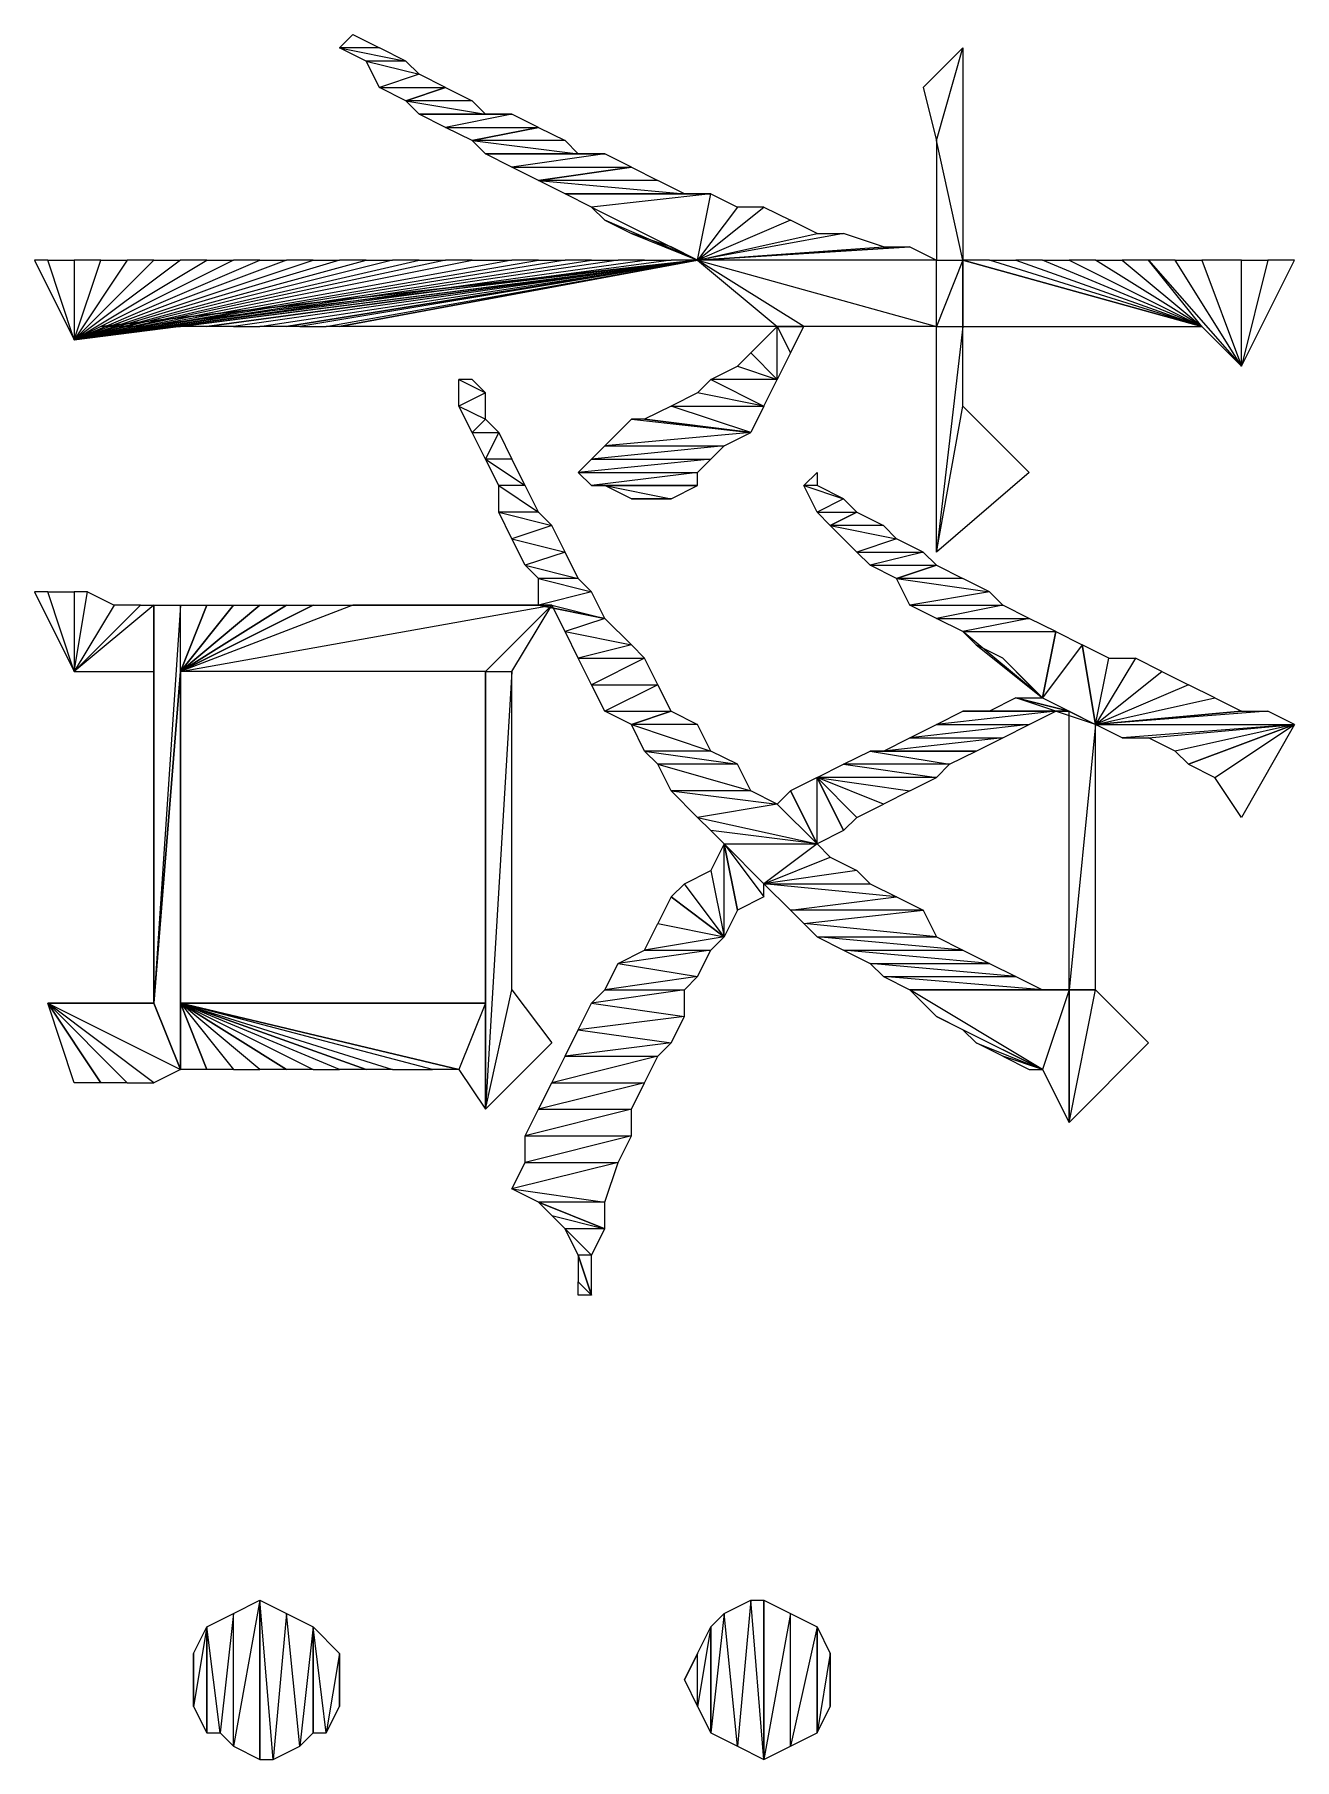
# Model space of a CAD drawing. Extents: x 0 to 7.8, y 0 to 11.
# Drawn here: x 2.8575 to 3.095, y 1.18 to 1.505 of the extents above; entities that cross this region are included whole.
import ezdxf

# ---------------------------------------------------------------- set-up
doc = ezdxf.new("R2010")
doc.units = 0
doc.header["$MEASUREMENT"] = 0
doc.linetypes.add('AUSGEZOGEN', pattern=[0])
doc.layers.get('0').update_dxf_attribs({"linetype": 'AUSGEZOGEN'})

msp = doc.modelspace()

# ---------------------------------------------------------------- linework, layer by layer
for points in [[(2.9175, 1.505), (2.9225, 1.5025), (2.9225, 1.5025), (2.915, 1.5025), (2.9175, 1.505)], [(2.9175, 1.505), (2.9175, 1.505), (2.9175, 1.505), (2.915, 1.5025), (2.9175, 1.505), (2.9175, 1.505)], [(2.9225, 1.5025), (2.915, 1.5025), (2.915, 1.5025), (2.9275, 1.5), (2.9225, 1.5025)], [(2.915, 1.5025), (2.9275, 1.5), (2.9275, 1.5), (2.92, 1.5), (2.915, 1.5025)], [(3.025, 1.495), (3.0275, 1.485), (3.0275, 1.485), (3.0325, 1.5025), (3.025, 1.495)], [(3.0275, 1.485), (3.0325, 1.5025), (3.0325, 1.5025), (3.0325, 1.4625), (3.0275, 1.485), (3.0275, 1.485)], [(2.9275, 1.5), (2.92, 1.5), (2.92, 1.5), (2.93, 1.4975), (2.9275, 1.5)], [(2.92, 1.5), (2.93, 1.4975), (2.93, 1.4975), (2.9225, 1.495), (2.92, 1.5)], [(2.93, 1.4975), (2.9225, 1.495), (2.9225, 1.495), (2.935, 1.495), (2.93, 1.4975)], [(2.9225, 1.495), (2.935, 1.495), (2.935, 1.495), (2.9275, 1.4925), (2.9225, 1.495), (2.9225, 1.495)], [(2.935, 1.495), (2.94, 1.4925), (2.94, 1.4925), (2.9275, 1.4925), (2.935, 1.495)], [(2.94, 1.4925), (2.9275, 1.4925), (2.9275, 1.4925), (2.9425, 1.49), (2.94, 1.4925)], [(2.9275, 1.4925), (2.9425, 1.49), (2.9425, 1.49), (2.93, 1.49), (2.9275, 1.4925)], [(2.9425, 1.49), (2.93, 1.49), (2.93, 1.49), (2.9475, 1.49), (2.9425, 1.49)], [(2.93, 1.49), (2.9475, 1.49), (2.9475, 1.49), (2.935, 1.4875), (2.93, 1.49)], [(2.9475, 1.49), (2.935, 1.4875), (2.935, 1.4875), (2.9525, 1.4875), (2.9475, 1.49)], [(2.935, 1.4875), (2.9525, 1.4875), (2.9525, 1.4875), (2.94, 1.485), (2.935, 1.4875), (2.935, 1.4875)], [(2.9525, 1.4875), (2.9575, 1.485), (2.9575, 1.485), (2.94, 1.485), (2.9525, 1.4875)], [(2.9575, 1.485), (2.94, 1.485), (2.94, 1.485), (2.96, 1.4825), (2.9575, 1.485)], [(2.94, 1.485), (2.96, 1.4825), (2.96, 1.4825), (2.9425, 1.4825), (2.94, 1.485)], [(2.96, 1.4825), (2.9425, 1.4825), (2.9425, 1.4825), (2.965, 1.4825), (2.96, 1.4825)], [(2.9425, 1.4825), (2.965, 1.4825), (2.965, 1.4825), (2.9475, 1.48), (2.9425, 1.4825)], [(2.965, 1.4825), (2.9475, 1.48), (2.9475, 1.48), (2.97, 1.48), (2.965, 1.4825)], [(3.0275, 1.485), (3.0275, 1.4625), (3.0275, 1.4625), (3.0325, 1.4625), (3.0275, 1.485)], [(2.9475, 1.48), (2.97, 1.48), (2.97, 1.48), (2.9525, 1.4775), (2.9475, 1.48), (2.9475, 1.48)], [(2.97, 1.48), (2.975, 1.4775), (2.975, 1.4775), (2.9525, 1.4775), (2.97, 1.48)], [(2.975, 1.4775), (2.9525, 1.4775), (2.9525, 1.4775), (2.98, 1.475), (2.975, 1.4775)], [(2.9525, 1.4775), (2.98, 1.475), (2.98, 1.475), (2.9575, 1.475), (2.9525, 1.4775)], [(2.98, 1.475), (2.9575, 1.475), (2.9575, 1.475), (2.985, 1.475), (2.98, 1.475)], [(2.9575, 1.475), (2.985, 1.475), (2.985, 1.475), (2.9625, 1.4725), (2.9575, 1.475)], [(2.985, 1.475), (2.9625, 1.4725), (2.9625, 1.4725), (2.9825, 1.4625), (2.985, 1.475), (2.985, 1.475)], [(2.9825, 1.4625), (2.965, 1.47), (2.965, 1.47), (2.9625, 1.4725), (2.9825, 1.4625), (2.9825, 1.4625)], [(2.985, 1.475), (2.99, 1.4725), (2.99, 1.4725), (2.9825, 1.4625), (2.985, 1.475), (2.985, 1.475)], [(3, 1.47), (2.9825, 1.4625), (2.9825, 1.4625), (2.995, 1.4725), (3, 1.47)], [(2.9825, 1.4625), (2.995, 1.4725), (2.995, 1.4725), (2.99, 1.4725), (2.9825, 1.4625), (2.9825, 1.4625)], [(2.97, 1.4675), (2.9825, 1.4625), (2.9825, 1.4625), (2.965, 1.47), (2.97, 1.4675)], [(2.9825, 1.4625), (3.005, 1.4675), (3.005, 1.4675), (3, 1.47), (2.9825, 1.4625), (2.9825, 1.4625)], [(2.9825, 1.4625), (2.9775, 1.465), (2.9775, 1.465), (2.97, 1.4675), (2.9825, 1.4625), (2.9825, 1.4625)], [(2.9825, 1.4625), (3.0175, 1.465), (3.0175, 1.465), (3.01, 1.4675), (2.9825, 1.4625), (2.9825, 1.4625)], [(3.01, 1.4675), (2.9825, 1.4625), (2.9825, 1.4625), (3.005, 1.4675), (3.01, 1.4675)], [(2.9825, 1.4625), (2.9825, 1.4625), (2.9825, 1.4625), (2.9775, 1.465), (2.9825, 1.4625)], [(3.0225, 1.465), (3.0275, 1.4625), (3.0275, 1.4625), (2.9825, 1.4625), (3.0225, 1.465)], [(3.0225, 1.465), (2.9825, 1.4625), (2.9825, 1.4625), (3.0175, 1.465), (3.0225, 1.465)], [(2.865, 1.4475), (2.86, 1.4625), (2.86, 1.4625), (2.8575, 1.4625), (2.865, 1.4475), (2.865, 1.4475)], [(2.865, 1.4625), (2.865, 1.4475), (2.865, 1.4475), (2.86, 1.4625), (2.865, 1.4625)], [(2.87, 1.45), (2.865, 1.4475), (2.865, 1.4475), (2.9825, 1.4625), (2.87, 1.45)], [(2.865, 1.4475), (2.9825, 1.4625), (2.9825, 1.4625), (2.9775, 1.4625), (2.865, 1.4475), (2.865, 1.4475)], [(2.9775, 1.4625), (2.865, 1.4475), (2.865, 1.4475), (2.9725, 1.4625), (2.9775, 1.4625)], [(2.865, 1.4475), (2.9725, 1.4625), (2.9725, 1.4625), (2.9675, 1.4625), (2.865, 1.4475), (2.865, 1.4475)], [(2.9675, 1.4625), (2.865, 1.4475), (2.865, 1.4475), (2.9625, 1.4625), (2.9675, 1.4625)], [(2.865, 1.4475), (2.9625, 1.4625), (2.9625, 1.4625), (2.9575, 1.4625), (2.865, 1.4475), (2.865, 1.4475)], [(2.9575, 1.4625), (2.865, 1.4475), (2.865, 1.4475), (2.9525, 1.4625), (2.9575, 1.4625)], [(2.865, 1.4475), (2.9525, 1.4625), (2.9525, 1.4625), (2.9475, 1.4625), (2.865, 1.4475), (2.865, 1.4475)], [(2.9475, 1.4625), (2.865, 1.4475), (2.865, 1.4475), (2.94, 1.4625), (2.9475, 1.4625)], [(2.865, 1.4475), (2.94, 1.4625), (2.94, 1.4625), (2.935, 1.4625), (2.865, 1.4475), (2.865, 1.4475)], [(2.935, 1.4625), (2.865, 1.4475), (2.865, 1.4475), (2.93, 1.4625), (2.935, 1.4625)], [(2.865, 1.4475), (2.93, 1.4625), (2.93, 1.4625), (2.925, 1.4625), (2.865, 1.4475), (2.865, 1.4475)], [(2.925, 1.4625), (2.865, 1.4475), (2.865, 1.4475), (2.92, 1.4625), (2.925, 1.4625)], [(2.865, 1.4475), (2.92, 1.4625), (2.92, 1.4625), (2.915, 1.4625), (2.865, 1.4475), (2.865, 1.4475)], [(2.915, 1.4625), (2.865, 1.4475), (2.865, 1.4475), (2.91, 1.4625), (2.915, 1.4625)], [(2.865, 1.4475), (2.91, 1.4625), (2.91, 1.4625), (2.905, 1.4625), (2.865, 1.4475), (2.865, 1.4475)], [(2.905, 1.4625), (2.865, 1.4475), (2.865, 1.4475), (2.9, 1.4625), (2.905, 1.4625)], [(2.865, 1.4475), (2.9, 1.4625), (2.9, 1.4625), (2.895, 1.4625), (2.865, 1.4475), (2.865, 1.4475)], [(2.895, 1.4625), (2.865, 1.4475), (2.865, 1.4475), (2.89, 1.4625), (2.895, 1.4625)], [(2.865, 1.4475), (2.89, 1.4625), (2.89, 1.4625), (2.885, 1.4625), (2.865, 1.4475), (2.865, 1.4475)], [(2.885, 1.4625), (2.865, 1.4475), (2.865, 1.4475), (2.88, 1.4625), (2.885, 1.4625)], [(2.865, 1.4475), (2.88, 1.4625), (2.88, 1.4625), (2.875, 1.4625), (2.865, 1.4475), (2.865, 1.4475)], [(2.875, 1.4625), (2.865, 1.4475), (2.865, 1.4475), (2.87, 1.4625), (2.875, 1.4625)], [(2.865, 1.4475), (2.87, 1.4625), (2.87, 1.4625), (2.865, 1.4625), (2.865, 1.4475), (2.865, 1.4475)], [(2.9825, 1.4625), (2.8775, 1.45), (2.8775, 1.45), (2.87, 1.45), (2.9825, 1.4625), (2.9825, 1.4625)], [(2.885, 1.45), (2.9825, 1.4625), (2.9825, 1.4625), (2.8775, 1.45), (2.885, 1.45)], [(2.89, 1.45), (2.885, 1.45), (2.885, 1.45), (2.9825, 1.4625), (2.89, 1.45)], [(2.9825, 1.4625), (2.895, 1.45), (2.895, 1.45), (2.89, 1.45), (2.9825, 1.4625), (2.9825, 1.4625)], [(2.9, 1.45), (2.9825, 1.4625), (2.9825, 1.4625), (2.895, 1.45), (2.9, 1.45)], [(2.905, 1.45), (2.9, 1.45), (2.9, 1.45), (2.9825, 1.4625), (2.905, 1.45)], [(2.9825, 1.4625), (2.9075, 1.45), (2.9075, 1.45), (2.905, 1.45), (2.9825, 1.4625), (2.9825, 1.4625)], [(2.9125, 1.45), (2.9825, 1.4625), (2.9825, 1.4625), (2.9075, 1.45), (2.9125, 1.45)], [(2.915, 1.45), (2.9125, 1.45), (2.9125, 1.45), (2.9825, 1.4625), (2.915, 1.45)], [(2.9825, 1.4625), (2.9975, 1.45), (2.9975, 1.45), (2.915, 1.45), (2.9825, 1.4625), (2.9825, 1.4625)], [(3.0275, 1.45), (3.0025, 1.45), (3.0025, 1.45), (2.9825, 1.4625), (3.0275, 1.45)], [(3.0025, 1.45), (2.9825, 1.4625), (2.9825, 1.4625), (2.9975, 1.45), (3.0025, 1.45)], [(3.0275, 1.4625), (2.9825, 1.4625), (2.9825, 1.4625), (3.0275, 1.45), (3.0275, 1.4625), (3.0275, 1.4625)], [(3.0275, 1.4625), (3.0325, 1.4625), (3.0325, 1.4625), (3.0275, 1.45), (3.0275, 1.4625)], [(3.0325, 1.4625), (3.0275, 1.45), (3.0275, 1.45), (3.0325, 1.45), (3.0325, 1.4625)], [(3.0325, 1.45), (3.0775, 1.45), (3.0775, 1.45), (3.0325, 1.4625), (3.0325, 1.45)], [(3.0775, 1.45), (3.0325, 1.4625), (3.0325, 1.4625), (3.0325, 1.4625), (3.0775, 1.45), (3.0775, 1.45)], [(3.0325, 1.4625), (3.0775, 1.45), (3.0775, 1.45), (3.0375, 1.4625), (3.0325, 1.4625)], [(3.0775, 1.45), (3.0375, 1.4625), (3.0375, 1.4625), (3.0425, 1.4625), (3.0775, 1.45), (3.0775, 1.45)], [(3.0425, 1.4625), (3.0775, 1.45), (3.0775, 1.45), (3.0475, 1.4625), (3.0425, 1.4625)], [(3.0775, 1.45), (3.0475, 1.4625), (3.0475, 1.4625), (3.0525, 1.4625), (3.0775, 1.45), (3.0775, 1.45)], [(3.0525, 1.4625), (3.0775, 1.45), (3.0775, 1.45), (3.0575, 1.4625), (3.0525, 1.4625)], [(3.0775, 1.45), (3.0575, 1.4625), (3.0575, 1.4625), (3.0625, 1.4625), (3.0775, 1.45), (3.0775, 1.45)], [(3.0625, 1.4625), (3.0775, 1.45), (3.0775, 1.45), (3.0675, 1.4625), (3.0625, 1.4625)], [(3.0775, 1.45), (3.0675, 1.4625), (3.0675, 1.4625), (3.085, 1.4425), (3.0775, 1.45)], [(3.0675, 1.4625), (3.085, 1.4425), (3.085, 1.4425), (3.0725, 1.4625), (3.0675, 1.4625)], [(3.085, 1.4425), (3.0725, 1.4625), (3.0725, 1.4625), (3.0775, 1.4625), (3.085, 1.4425), (3.085, 1.4425)], [(3.0775, 1.4625), (3.085, 1.4425), (3.085, 1.4425), (3.085, 1.4625), (3.0775, 1.4625)], [(3.085, 1.4425), (3.085, 1.4625), (3.085, 1.4625), (3.09, 1.4625), (3.085, 1.4425), (3.085, 1.4425)], [(3.095, 1.4625), (3.09, 1.4625), (3.09, 1.4625), (3.085, 1.4425), (3.095, 1.4625), (3.095, 1.4625)], [(2.9925, 1.445), (2.9975, 1.44), (2.9975, 1.44), (2.9975, 1.45), (2.9925, 1.445)], [(2.9975, 1.44), (2.9975, 1.45), (2.9975, 1.45), (3, 1.445), (2.9975, 1.44)], [(2.9975, 1.45), (3, 1.445), (3, 1.445), (3.0025, 1.45), (2.9975, 1.45), (2.9975, 1.45)], [(3.0275, 1.4075), (3.0325, 1.435), (3.0325, 1.435), (3.0325, 1.45), (3.0275, 1.4075), (3.0275, 1.4075)], [(3.0275, 1.45), (3.0325, 1.45), (3.0325, 1.45), (3.0275, 1.4075), (3.0275, 1.45), (3.0275, 1.45)], [(2.9925, 1.445), (2.99, 1.4425), (2.99, 1.4425), (2.9975, 1.44), (2.9925, 1.445)], [(2.94, 1.44), (2.9375, 1.44), (2.9375, 1.44), (2.9425, 1.4375), (2.94, 1.44)], [(2.9375, 1.44), (2.9425, 1.4375), (2.9425, 1.4375), (2.9375, 1.435), (2.9375, 1.44)], [(2.995, 1.435), (2.9825, 1.4375), (2.9825, 1.4375), (2.985, 1.44), (2.995, 1.435), (2.995, 1.435)], [(2.99, 1.4425), (2.9975, 1.44), (2.9975, 1.44), (2.985, 1.44), (2.99, 1.4425)], [(2.9975, 1.44), (2.985, 1.44), (2.985, 1.44), (2.995, 1.435), (2.9975, 1.44), (2.9975, 1.44)], [(2.9425, 1.4375), (2.9375, 1.435), (2.9375, 1.435), (2.9425, 1.4325), (2.9425, 1.4375)], [(2.9775, 1.435), (2.995, 1.435), (2.995, 1.435), (2.9825, 1.4375), (2.9775, 1.435)], [(2.9375, 1.435), (2.9425, 1.4325), (2.9425, 1.4325), (2.94, 1.43), (2.9375, 1.435)], [(2.9725, 1.4325), (2.9925, 1.43), (2.9925, 1.43), (2.9775, 1.435), (2.9725, 1.4325)], [(2.9925, 1.43), (2.9775, 1.435), (2.9775, 1.435), (2.995, 1.435), (2.9925, 1.43)], [(3.045, 1.4225), (3.0275, 1.4075), (3.0275, 1.4075), (3.0325, 1.435), (3.045, 1.4225)], [(2.9425, 1.4325), (2.94, 1.43), (2.94, 1.43), (2.945, 1.43), (2.9425, 1.4325)], [(2.97, 1.4325), (2.9925, 1.43), (2.9925, 1.43), (2.965, 1.4275), (2.97, 1.4325)], [(2.9725, 1.4325), (2.97, 1.4325), (2.97, 1.4325), (2.9925, 1.43), (2.9725, 1.4325)], [(2.94, 1.43), (2.945, 1.43), (2.945, 1.43), (2.9425, 1.425), (2.94, 1.43), (2.94, 1.43)], [(2.945, 1.43), (2.9475, 1.425), (2.9475, 1.425), (2.9425, 1.425), (2.945, 1.43)], [(2.965, 1.4275), (2.9875, 1.4275), (2.9875, 1.4275), (2.9625, 1.425), (2.965, 1.4275)], [(2.9875, 1.4275), (2.9625, 1.425), (2.9625, 1.425), (2.985, 1.425), (2.9875, 1.4275)], [(2.9925, 1.43), (2.965, 1.4275), (2.965, 1.4275), (2.9875, 1.4275), (2.9925, 1.43)], [(2.9475, 1.425), (2.9425, 1.425), (2.9425, 1.425), (2.95, 1.42), (2.9475, 1.425)], [(2.9425, 1.425), (2.95, 1.42), (2.95, 1.42), (2.945, 1.42), (2.9425, 1.425)], [(2.9625, 1.425), (2.985, 1.425), (2.985, 1.425), (2.96, 1.4225), (2.9625, 1.425)], [(2.985, 1.425), (2.96, 1.4225), (2.96, 1.4225), (2.9825, 1.4225), (2.985, 1.425)], [(2.96, 1.4225), (2.9825, 1.4225), (2.9825, 1.4225), (2.9625, 1.42), (2.96, 1.4225)], [(2.9825, 1.4225), (2.9625, 1.42), (2.9625, 1.42), (2.9825, 1.42), (2.9825, 1.4225)], [(3.005, 1.4225), (3.005, 1.42), (3.005, 1.42), (3.0025, 1.42), (3.005, 1.4225)], [(2.95, 1.42), (2.945, 1.42), (2.945, 1.42), (2.9525, 1.415), (2.95, 1.42)], [(2.945, 1.42), (2.9525, 1.415), (2.9525, 1.415), (2.945, 1.415), (2.945, 1.42)], [(2.9625, 1.42), (2.9825, 1.42), (2.9825, 1.42), (2.965, 1.42), (2.9625, 1.42)], [(2.9825, 1.42), (2.965, 1.42), (2.965, 1.42), (2.9775, 1.4175), (2.9825, 1.42)], [(2.965, 1.42), (2.9775, 1.4175), (2.9775, 1.4175), (2.97, 1.4175), (2.965, 1.42)], [(2.9775, 1.4175), (2.97, 1.4175), (2.97, 1.4175), (2.975, 1.4175), (2.9775, 1.4175), (2.9775, 1.4175)], [(3.005, 1.42), (3.0025, 1.42), (3.0025, 1.42), (3.01, 1.4175), (3.005, 1.42)], [(3.0025, 1.42), (3.01, 1.4175), (3.01, 1.4175), (3.005, 1.415), (3.0025, 1.42)], [(3.01, 1.4175), (3.005, 1.415), (3.005, 1.415), (3.0125, 1.415), (3.01, 1.4175)], [(2.9525, 1.415), (2.945, 1.415), (2.945, 1.415), (2.955, 1.4125), (2.9525, 1.415)], [(2.945, 1.415), (2.955, 1.4125), (2.955, 1.4125), (2.9475, 1.41), (2.945, 1.415)], [(3.005, 1.415), (3.0125, 1.415), (3.0125, 1.415), (3.0075, 1.4125), (3.005, 1.415), (3.005, 1.415)], [(3.0125, 1.415), (3.0175, 1.4125), (3.0175, 1.4125), (3.0075, 1.4125), (3.0125, 1.415)], [(2.955, 1.4125), (2.9475, 1.41), (2.9475, 1.41), (2.9575, 1.4075), (2.955, 1.4125)], [(3.0175, 1.4125), (3.0075, 1.4125), (3.0075, 1.4125), (3.02, 1.41), (3.0175, 1.4125)], [(3.0075, 1.4125), (3.02, 1.41), (3.02, 1.41), (3.0125, 1.4075), (3.0075, 1.4125)], [(2.9475, 1.41), (2.9575, 1.4075), (2.9575, 1.4075), (2.95, 1.405), (2.9475, 1.41)], [(2.9575, 1.4075), (2.95, 1.405), (2.95, 1.405), (2.96, 1.4025), (2.9575, 1.4075)], [(3.02, 1.41), (3.0125, 1.4075), (3.0125, 1.4075), (3.025, 1.4075), (3.02, 1.41)], [(3.0125, 1.4075), (3.025, 1.4075), (3.025, 1.4075), (3.015, 1.405), (3.0125, 1.4075)], [(3.025, 1.4075), (3.015, 1.405), (3.015, 1.405), (3.0275, 1.405), (3.025, 1.4075)], [(2.95, 1.405), (2.96, 1.4025), (2.96, 1.4025), (2.9525, 1.4025), (2.95, 1.405)], [(3.015, 1.405), (3.0275, 1.405), (3.0275, 1.405), (3.02, 1.4025), (3.015, 1.405), (3.015, 1.405)], [(3.0275, 1.405), (3.0325, 1.4025), (3.0325, 1.4025), (3.02, 1.4025), (3.0275, 1.405)], [(2.96, 1.4025), (2.9525, 1.4025), (2.9525, 1.4025), (2.9625, 1.4), (2.96, 1.4025)], [(2.9525, 1.4025), (2.9625, 1.4), (2.9625, 1.4), (2.9525, 1.3975), (2.9525, 1.4025)], [(3.0325, 1.4025), (3.02, 1.4025), (3.02, 1.4025), (3.0375, 1.4), (3.0325, 1.4025)], [(3.02, 1.4025), (3.0375, 1.4), (3.0375, 1.4), (3.0225, 1.3975), (3.02, 1.4025)], [(2.865, 1.385), (2.86, 1.4), (2.86, 1.4), (2.8575, 1.4), (2.865, 1.385), (2.865, 1.385)], [(2.865, 1.4), (2.865, 1.385), (2.865, 1.385), (2.86, 1.4), (2.865, 1.4)], [(2.8725, 1.3975), (2.865, 1.385), (2.865, 1.385), (2.8675, 1.4), (2.8725, 1.3975)], [(2.865, 1.385), (2.8675, 1.4), (2.8675, 1.4), (2.865, 1.4), (2.865, 1.385), (2.865, 1.385)], [(2.9625, 1.4), (2.9525, 1.3975), (2.9525, 1.3975), (2.965, 1.395), (2.9625, 1.4), (2.9625, 1.4)], [(3.0375, 1.4), (3.0225, 1.3975), (3.0225, 1.3975), (3.04, 1.3975), (3.0375, 1.4)], [(2.865, 1.385), (2.88, 1.385), (2.88, 1.385), (2.88, 1.3975), (2.865, 1.385)], [(2.88, 1.3975), (2.865, 1.385), (2.865, 1.385), (2.8775, 1.3975), (2.88, 1.3975)], [(2.865, 1.385), (2.8775, 1.3975), (2.8775, 1.3975), (2.8725, 1.3975), (2.865, 1.385), (2.865, 1.385)], [(2.88, 1.385), (2.88, 1.3975), (2.88, 1.3975), (2.88, 1.3225), (2.88, 1.385), (2.88, 1.385)], [(2.885, 1.385), (2.885, 1.3975), (2.885, 1.3975), (2.88, 1.3225), (2.885, 1.385), (2.885, 1.385)], [(2.88, 1.3975), (2.885, 1.3975), (2.885, 1.3975), (2.88, 1.3225), (2.88, 1.3975), (2.88, 1.3975)], [(2.9425, 1.385), (2.885, 1.385), (2.885, 1.385), (2.955, 1.3975), (2.9425, 1.385)], [(2.885, 1.385), (2.955, 1.3975), (2.955, 1.3975), (2.9175, 1.3975), (2.885, 1.385), (2.885, 1.385)], [(2.91, 1.3975), (2.9175, 1.3975), (2.9175, 1.3975), (2.885, 1.385), (2.91, 1.3975), (2.91, 1.3975)], [(2.905, 1.3975), (2.91, 1.3975), (2.91, 1.3975), (2.885, 1.385), (2.905, 1.3975), (2.905, 1.3975)], [(2.9, 1.3975), (2.905, 1.3975), (2.905, 1.3975), (2.885, 1.385), (2.9, 1.3975), (2.9, 1.3975)], [(2.895, 1.3975), (2.9, 1.3975), (2.9, 1.3975), (2.885, 1.385), (2.895, 1.3975), (2.895, 1.3975)], [(2.89, 1.3975), (2.895, 1.3975), (2.895, 1.3975), (2.885, 1.385), (2.89, 1.3975), (2.89, 1.3975)], [(2.89, 1.3975), (2.885, 1.385), (2.885, 1.385), (2.885, 1.3975), (2.89, 1.3975)], [(2.9225, 1.3975), (2.9175, 1.3975), (2.9175, 1.3975), (2.955, 1.3975), (2.9225, 1.3975), (2.9225, 1.3975)], [(2.9275, 1.3975), (2.9225, 1.3975), (2.9225, 1.3975), (2.955, 1.3975), (2.9275, 1.3975), (2.9275, 1.3975)], [(2.935, 1.3975), (2.9275, 1.3975), (2.9275, 1.3975), (2.955, 1.3975), (2.935, 1.3975), (2.935, 1.3975)], [(2.94, 1.3975), (2.935, 1.3975), (2.935, 1.3975), (2.955, 1.3975), (2.94, 1.3975), (2.94, 1.3975)], [(2.9475, 1.3975), (2.94, 1.3975), (2.94, 1.3975), (2.955, 1.3975), (2.9475, 1.3975), (2.9475, 1.3975)], [(2.9425, 1.385), (2.9475, 1.385), (2.9475, 1.385), (2.955, 1.3975), (2.9425, 1.385), (2.9425, 1.385)], [(2.9525, 1.3975), (2.9475, 1.3975), (2.9475, 1.3975), (2.955, 1.3975), (2.9525, 1.3975), (2.9525, 1.3975)], [(2.9525, 1.3975), (2.955, 1.3975), (2.955, 1.3975), (2.965, 1.395), (2.9525, 1.3975)], [(2.955, 1.3975), (2.965, 1.395), (2.965, 1.395), (2.9575, 1.3925), (2.955, 1.3975)], [(2.965, 1.395), (2.9575, 1.3925), (2.9575, 1.3925), (2.97, 1.39), (2.965, 1.395)], [(3.0225, 1.3975), (3.04, 1.3975), (3.04, 1.3975), (3.0275, 1.395), (3.0225, 1.3975)], [(3.04, 1.3975), (3.0275, 1.395), (3.0275, 1.395), (3.045, 1.395), (3.04, 1.3975)], [(3.0275, 1.395), (3.045, 1.395), (3.045, 1.395), (3.0325, 1.3925), (3.0275, 1.395), (3.0275, 1.395)], [(3.0325, 1.3925), (3.05, 1.3925), (3.05, 1.3925), (3.045, 1.395), (3.0325, 1.3925), (3.0325, 1.3925)], [(2.9575, 1.3925), (2.97, 1.39), (2.97, 1.39), (2.96, 1.3875), (2.9575, 1.3925)], [(3.035, 1.39), (3.0475, 1.38), (3.0475, 1.38), (3.0325, 1.3925), (3.035, 1.39)], [(3.0475, 1.38), (3.0325, 1.3925), (3.0325, 1.3925), (3.05, 1.3925), (3.0475, 1.38)], [(3.05, 1.3925), (3.055, 1.39), (3.055, 1.39), (3.0475, 1.38), (3.05, 1.3925)], [(2.97, 1.39), (2.96, 1.3875), (2.96, 1.3875), (2.9725, 1.3875), (2.97, 1.39)], [(3.0475, 1.38), (3.04, 1.3875), (3.04, 1.3875), (3.035, 1.39), (3.0475, 1.38), (3.0475, 1.38)], [(3.055, 1.39), (3.0475, 1.38), (3.0475, 1.38), (3.0575, 1.375), (3.055, 1.39), (3.055, 1.39)], [(3.0575, 1.375), (3.06, 1.3875), (3.06, 1.3875), (3.055, 1.39), (3.0575, 1.375), (3.0575, 1.375)], [(2.885, 1.385), (2.88, 1.3225), (2.88, 1.3225), (2.885, 1.31), (2.885, 1.385), (2.885, 1.385)], [(2.885, 1.31), (2.885, 1.3225), (2.885, 1.3225), (2.885, 1.385), (2.885, 1.31), (2.885, 1.31)], [(2.9425, 1.3225), (2.9425, 1.3025), (2.9425, 1.3025), (2.9425, 1.385), (2.9425, 1.3225)], [(2.9425, 1.3025), (2.9425, 1.385), (2.9425, 1.385), (2.9475, 1.385), (2.9425, 1.3025)], [(2.9425, 1.3025), (2.9475, 1.325), (2.9475, 1.325), (2.9475, 1.385), (2.9425, 1.3025), (2.9425, 1.3025)], [(2.96, 1.3875), (2.9725, 1.3875), (2.9725, 1.3875), (2.9625, 1.3825), (2.96, 1.3875)], [(2.9725, 1.3875), (2.9625, 1.3825), (2.9625, 1.3825), (2.975, 1.3825), (2.9725, 1.3875)], [(3.045, 1.3825), (3.0475, 1.38), (3.0475, 1.38), (3.04, 1.3875), (3.045, 1.3825)], [(3.0575, 1.375), (3.07, 1.385), (3.07, 1.385), (3.065, 1.3875), (3.0575, 1.375), (3.0575, 1.375)], [(3.065, 1.3875), (3.0575, 1.375), (3.0575, 1.375), (3.06, 1.3875), (3.065, 1.3875)], [(3.075, 1.3825), (3.0575, 1.375), (3.0575, 1.375), (3.07, 1.385), (3.075, 1.3825)], [(2.9625, 1.3825), (2.975, 1.3825), (2.975, 1.3825), (2.965, 1.3775), (2.9625, 1.3825)], [(2.975, 1.3825), (2.965, 1.3775), (2.965, 1.3775), (2.9775, 1.3775), (2.975, 1.3825)], [(3.0575, 1.375), (3.08, 1.38), (3.08, 1.38), (3.075, 1.3825), (3.0575, 1.375), (3.0575, 1.375)], [(3.0425, 1.38), (3.0375, 1.3775), (3.0375, 1.3775), (3.0525, 1.3775), (3.0425, 1.38)], [(3.0525, 1.3775), (3.0575, 1.375), (3.0575, 1.375), (3.0425, 1.38), (3.0525, 1.3775)], [(3.0575, 1.375), (3.0425, 1.38), (3.0425, 1.38), (3.0475, 1.38), (3.0575, 1.375), (3.0575, 1.375)], [(3.085, 1.3775), (3.0575, 1.375), (3.0575, 1.375), (3.08, 1.38), (3.085, 1.3775)], [(2.965, 1.3775), (2.9775, 1.3775), (2.9775, 1.3775), (2.97, 1.375), (2.965, 1.3775), (2.965, 1.3775)], [(2.9775, 1.3775), (2.9825, 1.375), (2.9825, 1.375), (2.97, 1.375), (2.9775, 1.3775)], [(2.9825, 1.375), (2.97, 1.375), (2.97, 1.375), (2.985, 1.37), (2.9825, 1.375)], [(2.97, 1.375), (2.985, 1.37), (2.985, 1.37), (2.9725, 1.37), (2.97, 1.375)], [(3.0275, 1.375), (3.045, 1.375), (3.045, 1.375), (3.0225, 1.3725), (3.0275, 1.375)], [(3.045, 1.375), (3.0225, 1.3725), (3.0225, 1.3725), (3.04, 1.3725), (3.045, 1.375)], [(3.0325, 1.3775), (3.05, 1.3775), (3.05, 1.3775), (3.0275, 1.375), (3.0325, 1.3775)], [(3.05, 1.3775), (3.0275, 1.375), (3.0275, 1.375), (3.045, 1.375), (3.05, 1.3775), (3.05, 1.3775)], [(3.0525, 1.3775), (3.0325, 1.3775), (3.0325, 1.3775), (3.05, 1.3775), (3.0525, 1.3775)], [(3.0375, 1.3775), (3.0525, 1.3775), (3.0525, 1.3775), (3.0325, 1.3775), (3.0375, 1.3775), (3.0375, 1.3775)], [(3.0525, 1.3775), (3.0575, 1.375), (3.0575, 1.375), (3.0525, 1.325), (3.0525, 1.3775), (3.0525, 1.3775)], [(3.0575, 1.375), (3.0525, 1.325), (3.0525, 1.325), (3.0575, 1.325), (3.0575, 1.375), (3.0575, 1.375)], [(3.085, 1.3775), (3.09, 1.3775), (3.09, 1.3775), (3.0575, 1.375), (3.085, 1.3775)], [(3.09, 1.3775), (3.0575, 1.375), (3.0575, 1.375), (3.095, 1.375), (3.09, 1.3775)], [(3.0575, 1.375), (3.095, 1.375), (3.095, 1.375), (3.0625, 1.3725), (3.0575, 1.375), (3.0575, 1.375)], [(3.0625, 1.3725), (3.0675, 1.3725), (3.0675, 1.3725), (3.095, 1.375), (3.0625, 1.3725)], [(3.0675, 1.3725), (3.095, 1.375), (3.095, 1.375), (3.0725, 1.37), (3.0675, 1.3725)], [(3.095, 1.375), (3.0725, 1.37), (3.0725, 1.37), (3.075, 1.3675), (3.095, 1.375), (3.095, 1.375)], [(3.075, 1.3675), (3.08, 1.365), (3.08, 1.365), (3.095, 1.375), (3.075, 1.3675)], [(3.08, 1.365), (3.095, 1.375), (3.095, 1.375), (3.085, 1.3575), (3.08, 1.365), (3.08, 1.365)], [(3.0225, 1.3725), (3.04, 1.3725), (3.04, 1.3725), (3.0175, 1.37), (3.0225, 1.3725)], [(3.04, 1.3725), (3.0175, 1.37), (3.0175, 1.37), (3.035, 1.37), (3.04, 1.3725)], [(2.985, 1.37), (2.9725, 1.37), (2.9725, 1.37), (2.99, 1.3675), (2.985, 1.37)], [(2.9725, 1.37), (2.99, 1.3675), (2.99, 1.3675), (2.975, 1.3675), (2.9725, 1.37)], [(3.015, 1.37), (3.03, 1.3675), (3.03, 1.3675), (3.01, 1.3675), (3.015, 1.37)], [(3.0175, 1.37), (3.035, 1.37), (3.035, 1.37), (3.015, 1.37), (3.0175, 1.37)], [(3.035, 1.37), (3.015, 1.37), (3.015, 1.37), (3.03, 1.3675), (3.035, 1.37)], [(2.99, 1.3675), (2.975, 1.3675), (2.975, 1.3675), (2.9925, 1.3625), (2.99, 1.3675)], [(2.975, 1.3675), (2.9925, 1.3625), (2.9925, 1.3625), (2.9775, 1.3625), (2.975, 1.3675), (2.975, 1.3675)], [(3.01, 1.3675), (3.0275, 1.365), (3.0275, 1.365), (3.005, 1.365), (3.01, 1.3675)], [(3.03, 1.3675), (3.01, 1.3675), (3.01, 1.3675), (3.0275, 1.365), (3.03, 1.3675)], [(2.9925, 1.3625), (2.9775, 1.3625), (2.9775, 1.3625), (2.9975, 1.36), (2.9925, 1.3625)], [(2.9775, 1.3625), (2.9975, 1.36), (2.9975, 1.36), (2.9825, 1.3575), (2.9775, 1.3625), (2.9775, 1.3625)], [(3, 1.3625), (2.9975, 1.36), (2.9975, 1.36), (3.005, 1.3525), (3, 1.3625), (3, 1.3625)], [(3.005, 1.365), (3, 1.3625), (3, 1.3625), (3.005, 1.3525), (3.005, 1.365), (3.005, 1.365)], [(3.0225, 1.3625), (3.0175, 1.36), (3.0175, 1.36), (3.005, 1.365), (3.0225, 1.3625)], [(3.0175, 1.36), (3.005, 1.365), (3.005, 1.365), (3.0125, 1.3575), (3.0175, 1.36)], [(3.005, 1.365), (3.0125, 1.3575), (3.0125, 1.3575), (3.01, 1.355), (3.005, 1.365), (3.005, 1.365)], [(3.005, 1.365), (3.01, 1.355), (3.01, 1.355), (3.005, 1.3525), (3.005, 1.365), (3.005, 1.365)], [(3.0275, 1.365), (3.005, 1.365), (3.005, 1.365), (3.0225, 1.3625), (3.0275, 1.365), (3.0275, 1.365)], [(2.9825, 1.3575), (3.005, 1.3525), (3.005, 1.3525), (2.9975, 1.36), (2.9825, 1.3575)], [(3.005, 1.3525), (2.9975, 1.36), (2.9975, 1.36), (2.9975, 1.36), (3.005, 1.3525), (3.005, 1.3525)], [(3.005, 1.3525), (2.985, 1.355), (2.985, 1.355), (2.9825, 1.3575), (3.005, 1.3525), (3.005, 1.3525)], [(2.9875, 1.3525), (3.005, 1.3525), (3.005, 1.3525), (2.985, 1.355), (2.9875, 1.3525)], [(2.9875, 1.3525), (2.985, 1.3475), (2.985, 1.3475), (2.9875, 1.335), (2.9875, 1.3525), (2.9875, 1.3525)], [(3.005, 1.3525), (2.995, 1.345), (2.995, 1.345), (2.9875, 1.3525), (3.005, 1.3525)], [(2.995, 1.345), (2.9875, 1.3525), (2.9875, 1.3525), (2.995, 1.3425), (2.995, 1.345)], [(2.9875, 1.3525), (2.995, 1.3425), (2.995, 1.3425), (2.99, 1.34), (2.9875, 1.3525), (2.9875, 1.3525)], [(2.9875, 1.3525), (2.99, 1.34), (2.99, 1.34), (2.9875, 1.335), (2.9875, 1.3525), (2.9875, 1.3525)], [(2.995, 1.345), (3.0075, 1.35), (3.0075, 1.35), (3.005, 1.3525), (2.995, 1.345), (2.995, 1.345)], [(3.0125, 1.3475), (2.995, 1.345), (2.995, 1.345), (3.0075, 1.35), (3.0125, 1.3475)], [(2.9875, 1.335), (2.98, 1.345), (2.98, 1.345), (2.985, 1.3475), (2.9875, 1.335), (2.9875, 1.335)], [(2.995, 1.345), (3.015, 1.345), (3.015, 1.345), (3.0125, 1.3475), (2.995, 1.345), (2.995, 1.345)], [(2.9775, 1.3425), (2.975, 1.3375), (2.975, 1.3375), (2.9875, 1.335), (2.9775, 1.3425)], [(2.9775, 1.3425), (2.9875, 1.335), (2.9875, 1.335), (2.98, 1.345), (2.9775, 1.3425)], [(3, 1.34), (3.02, 1.3425), (3.02, 1.3425), (2.995, 1.345), (3, 1.34)], [(3.02, 1.3425), (2.995, 1.345), (2.995, 1.345), (3.015, 1.345), (3.02, 1.3425)], [(3.025, 1.34), (3, 1.34), (3, 1.34), (3.02, 1.3425), (3.025, 1.34)], [(3.0025, 1.3375), (3.025, 1.34), (3.025, 1.34), (3, 1.34), (3.0025, 1.3375)], [(3.0275, 1.335), (3.0025, 1.3375), (3.0025, 1.3375), (3.025, 1.34), (3.0275, 1.335)], [(2.975, 1.3375), (2.9875, 1.335), (2.9875, 1.335), (2.9725, 1.3325), (2.975, 1.3375)], [(3.005, 1.335), (3.0275, 1.335), (3.0275, 1.335), (3.0025, 1.3375), (3.005, 1.335)], [(2.9875, 1.335), (2.9725, 1.3325), (2.9725, 1.3325), (2.985, 1.3325), (2.9875, 1.335)], [(3.01, 1.3325), (3.0325, 1.3325), (3.0325, 1.3325), (3.005, 1.335), (3.01, 1.3325)], [(3.0325, 1.3325), (3.005, 1.335), (3.005, 1.335), (3.0275, 1.335), (3.0325, 1.3325)], [(2.9675, 1.33), (2.9825, 1.3275), (2.9825, 1.3275), (2.965, 1.325), (2.9675, 1.33)], [(2.9725, 1.3325), (2.985, 1.3325), (2.985, 1.3325), (2.9675, 1.33), (2.9725, 1.3325)], [(2.985, 1.3325), (2.9675, 1.33), (2.9675, 1.33), (2.9825, 1.3275), (2.985, 1.3325)], [(3.015, 1.33), (3.0375, 1.33), (3.0375, 1.33), (3.01, 1.3325), (3.015, 1.33)], [(3.0375, 1.33), (3.01, 1.3325), (3.01, 1.3325), (3.0325, 1.3325), (3.0375, 1.33)], [(3.0175, 1.3275), (3.0425, 1.3275), (3.0425, 1.3275), (3.015, 1.33), (3.0175, 1.3275)], [(3.0425, 1.3275), (3.015, 1.33), (3.015, 1.33), (3.0375, 1.33), (3.0425, 1.3275)], [(2.9825, 1.3275), (2.965, 1.325), (2.965, 1.325), (2.98, 1.325), (2.9825, 1.3275)], [(3.0225, 1.325), (3.0475, 1.325), (3.0475, 1.325), (3.0175, 1.3275), (3.0225, 1.325)], [(3.0475, 1.325), (3.0175, 1.3275), (3.0175, 1.3275), (3.0425, 1.3275), (3.0475, 1.325)], [(2.955, 1.315), (2.9425, 1.3025), (2.9425, 1.3025), (2.9475, 1.325), (2.955, 1.315)], [(2.965, 1.325), (2.98, 1.325), (2.98, 1.325), (2.9625, 1.3225), (2.965, 1.325)], [(2.98, 1.325), (2.9625, 1.3225), (2.9625, 1.3225), (2.98, 1.32), (2.98, 1.325)], [(3.0275, 1.32), (3.0475, 1.31), (3.0475, 1.31), (3.0225, 1.325), (3.0275, 1.32)], [(3.0475, 1.31), (3.0225, 1.325), (3.0225, 1.325), (3.0525, 1.325), (3.0475, 1.31), (3.0475, 1.31)], [(3.0525, 1.325), (3.0225, 1.325), (3.0225, 1.325), (3.0475, 1.325), (3.0525, 1.325)], [(3.0525, 1.325), (3.0475, 1.31), (3.0475, 1.31), (3.0525, 1.3), (3.0525, 1.325), (3.0525, 1.325)], [(3.0675, 1.315), (3.0525, 1.3), (3.0525, 1.3), (3.0575, 1.325), (3.0675, 1.315)], [(3.0525, 1.3), (3.0575, 1.325), (3.0575, 1.325), (3.0525, 1.325), (3.0525, 1.3), (3.0525, 1.3)], [(2.885, 1.31), (2.88, 1.3075), (2.88, 1.3075), (2.86, 1.3225), (2.885, 1.31)], [(2.88, 1.3075), (2.86, 1.3225), (2.86, 1.3225), (2.875, 1.3075), (2.88, 1.3075)], [(2.86, 1.3225), (2.875, 1.3075), (2.875, 1.3075), (2.87, 1.3075), (2.86, 1.3225), (2.86, 1.3225)], [(2.86, 1.3225), (2.87, 1.3075), (2.87, 1.3075), (2.865, 1.3075), (2.86, 1.3225), (2.86, 1.3225)], [(2.86, 1.3225), (2.88, 1.3225), (2.88, 1.3225), (2.86, 1.3225), (2.86, 1.3225)], [(2.88, 1.3225), (2.86, 1.3225), (2.86, 1.3225), (2.885, 1.31), (2.88, 1.3225), (2.88, 1.3225)], [(2.9425, 1.3225), (2.885, 1.3225), (2.885, 1.3225), (2.9425, 1.3225), (2.9425, 1.3225)], [(2.885, 1.3225), (2.9425, 1.3225), (2.9425, 1.3225), (2.9375, 1.31), (2.885, 1.3225), (2.885, 1.3225)], [(2.9375, 1.31), (2.9325, 1.31), (2.9325, 1.31), (2.885, 1.3225), (2.9375, 1.31)], [(2.9325, 1.31), (2.885, 1.3225), (2.885, 1.3225), (2.925, 1.31), (2.9325, 1.31)], [(2.885, 1.3225), (2.925, 1.31), (2.925, 1.31), (2.92, 1.31), (2.885, 1.3225), (2.885, 1.3225)], [(2.92, 1.31), (2.915, 1.31), (2.915, 1.31), (2.885, 1.3225), (2.92, 1.31)], [(2.915, 1.31), (2.885, 1.3225), (2.885, 1.3225), (2.91, 1.31), (2.915, 1.31)], [(2.885, 1.3225), (2.91, 1.31), (2.91, 1.31), (2.905, 1.31), (2.885, 1.3225), (2.885, 1.3225)], [(2.905, 1.31), (2.9, 1.31), (2.9, 1.31), (2.885, 1.3225), (2.905, 1.31)], [(2.9, 1.31), (2.885, 1.3225), (2.885, 1.3225), (2.895, 1.31), (2.9, 1.31)], [(2.885, 1.3225), (2.895, 1.31), (2.895, 1.31), (2.89, 1.31), (2.885, 1.3225), (2.885, 1.3225)], [(2.89, 1.31), (2.885, 1.31), (2.885, 1.31), (2.885, 1.3225), (2.89, 1.31)], [(2.9425, 1.3225), (2.9375, 1.31), (2.9375, 1.31), (2.9425, 1.3025), (2.9425, 1.3225), (2.9425, 1.3225)], [(2.9625, 1.3225), (2.98, 1.32), (2.98, 1.32), (2.96, 1.3175), (2.9625, 1.3225)], [(2.98, 1.32), (2.96, 1.3175), (2.96, 1.3175), (2.9775, 1.315), (2.98, 1.32)], [(3.0475, 1.31), (3.0325, 1.3175), (3.0325, 1.3175), (3.0275, 1.32), (3.0475, 1.31), (3.0475, 1.31)], [(2.96, 1.3175), (2.9775, 1.315), (2.9775, 1.315), (2.9575, 1.3125), (2.96, 1.3175)], [(3.035, 1.315), (3.0475, 1.31), (3.0475, 1.31), (3.0325, 1.3175), (3.035, 1.315)], [(2.9775, 1.315), (2.9575, 1.3125), (2.9575, 1.3125), (2.975, 1.3125), (2.9775, 1.315)], [(3.0475, 1.31), (3.04, 1.3125), (3.04, 1.3125), (3.035, 1.315), (3.0475, 1.31), (3.0475, 1.31)], [(2.9575, 1.3125), (2.975, 1.3125), (2.975, 1.3125), (2.955, 1.3075), (2.9575, 1.3125)], [(2.975, 1.3125), (2.955, 1.3075), (2.955, 1.3075), (2.9725, 1.3075), (2.975, 1.3125)], [(3.045, 1.31), (3.0475, 1.31), (3.0475, 1.31), (3.04, 1.3125), (3.045, 1.31)], [(2.955, 1.3075), (2.9725, 1.3075), (2.9725, 1.3075), (2.9525, 1.3025), (2.955, 1.3075)], [(2.9725, 1.3075), (2.9525, 1.3025), (2.9525, 1.3025), (2.97, 1.3025), (2.9725, 1.3075)], [(2.9525, 1.3025), (2.97, 1.3025), (2.97, 1.3025), (2.95, 1.2975), (2.9525, 1.3025)], [(2.97, 1.3025), (2.95, 1.2975), (2.95, 1.2975), (2.97, 1.2975), (2.97, 1.3025)], [(2.95, 1.2975), (2.97, 1.2975), (2.97, 1.2975), (2.95, 1.2925), (2.95, 1.2975)], [(2.97, 1.2975), (2.95, 1.2925), (2.95, 1.2925), (2.9675, 1.2925), (2.97, 1.2975)], [(2.95, 1.2925), (2.9675, 1.2925), (2.9675, 1.2925), (2.9475, 1.2875), (2.95, 1.2925)], [(2.9675, 1.2925), (2.9475, 1.2875), (2.9475, 1.2875), (2.965, 1.285), (2.9675, 1.2925)], [(2.9475, 1.2875), (2.965, 1.285), (2.965, 1.285), (2.9525, 1.285), (2.9475, 1.2875)], [(2.9525, 1.285), (2.955, 1.2825), (2.955, 1.2825), (2.965, 1.28), (2.9525, 1.285)], [(2.965, 1.285), (2.9525, 1.285), (2.9525, 1.285), (2.965, 1.28), (2.965, 1.285), (2.965, 1.285)], [(2.955, 1.2825), (2.965, 1.28), (2.965, 1.28), (2.9575, 1.28), (2.955, 1.2825)], [(2.965, 1.28), (2.9575, 1.28), (2.9575, 1.28), (2.9625, 1.275), (2.965, 1.28)], [(2.9575, 1.28), (2.9625, 1.275), (2.9625, 1.275), (2.96, 1.275), (2.9575, 1.28)], [(2.96, 1.275), (2.96, 1.27), (2.96, 1.27), (2.9625, 1.2675), (2.96, 1.275)], [(2.9625, 1.275), (2.96, 1.275), (2.96, 1.275), (2.9625, 1.2675), (2.9625, 1.275), (2.9625, 1.275)], [(2.96, 1.27), (2.9625, 1.2675), (2.9625, 1.2675), (2.96, 1.2675), (2.96, 1.27), (2.96, 1.27)], [(2.9, 1.18), (2.9, 1.21), (2.9, 1.21), (2.895, 1.1825), (2.9, 1.18)], [(2.9, 1.21), (2.895, 1.1825), (2.895, 1.1825), (2.895, 1.2075), (2.9, 1.21)], [(2.905, 1.2075), (2.9025, 1.18), (2.9025, 1.18), (2.9, 1.21), (2.905, 1.2075)], [(2.9025, 1.18), (2.9, 1.21), (2.9, 1.21), (2.9, 1.18), (2.9025, 1.18)], [(2.9, 1.21), (2.9, 1.18), (2.9, 1.18), (2.9, 1.21), (2.9, 1.21)], [(2.9925, 1.21), (2.99, 1.1825), (2.99, 1.1825), (2.9875, 1.2075), (2.9925, 1.21)], [(2.995, 1.18), (2.9925, 1.21), (2.9925, 1.21), (2.99, 1.1825), (2.995, 1.18)], [(2.995, 1.21), (2.995, 1.18), (2.995, 1.18), (2.9925, 1.21), (2.995, 1.21)], [(3, 1.2075), (2.995, 1.18), (2.995, 1.18), (2.995, 1.21), (3, 1.2075)], [(2.995, 1.18), (2.995, 1.21), (2.995, 1.21), (2.995, 1.18), (2.995, 1.18)], [(2.895, 1.2075), (2.8925, 1.185), (2.8925, 1.185), (2.89, 1.205), (2.895, 1.2075)], [(2.895, 1.1825), (2.895, 1.2075), (2.895, 1.2075), (2.8925, 1.185), (2.895, 1.1825)], [(2.9075, 1.1825), (2.905, 1.2075), (2.905, 1.2075), (2.9025, 1.18), (2.9075, 1.1825)], [(2.91, 1.205), (2.9075, 1.1825), (2.9075, 1.1825), (2.905, 1.2075), (2.91, 1.205)], [(2.99, 1.1825), (2.9875, 1.2075), (2.9875, 1.2075), (2.985, 1.185), (2.99, 1.1825)], [(2.9875, 1.2075), (2.985, 1.185), (2.985, 1.185), (2.985, 1.205), (2.9875, 1.2075)], [(3, 1.1825), (3, 1.2075), (3, 1.2075), (2.995, 1.18), (3, 1.1825)], [(3.005, 1.205), (3, 1.1825), (3, 1.1825), (3, 1.2075), (3.005, 1.205)], [(2.89, 1.185), (2.89, 1.205), (2.89, 1.205), (2.8875, 1.19), (2.89, 1.185)], [(2.89, 1.205), (2.8875, 1.19), (2.8875, 1.19), (2.8875, 1.2), (2.89, 1.205)], [(2.8925, 1.185), (2.89, 1.205), (2.89, 1.205), (2.89, 1.185), (2.8925, 1.185)], [(2.89, 1.205), (2.89, 1.185), (2.89, 1.185), (2.89, 1.205), (2.89, 1.205)], [(2.91, 1.185), (2.91, 1.205), (2.91, 1.205), (2.9075, 1.1825), (2.91, 1.185)], [(2.915, 1.2), (2.9125, 1.185), (2.9125, 1.185), (2.91, 1.205), (2.915, 1.2)], [(2.9125, 1.185), (2.91, 1.205), (2.91, 1.205), (2.91, 1.185), (2.9125, 1.185)], [(2.91, 1.205), (2.91, 1.185), (2.91, 1.185), (2.91, 1.205), (2.91, 1.205)], [(2.985, 1.185), (2.985, 1.205), (2.985, 1.205), (2.9825, 1.19), (2.985, 1.185)], [(2.985, 1.205), (2.9825, 1.19), (2.9825, 1.19), (2.9825, 1.2), (2.985, 1.205)], [(2.985, 1.185), (2.985, 1.205), (2.985, 1.205), (2.985, 1.185), (2.985, 1.185)], [(2.985, 1.205), (2.985, 1.185), (2.985, 1.185), (2.985, 1.205), (2.985, 1.205)], [(3.005, 1.185), (3.005, 1.205), (3.005, 1.205), (3, 1.1825), (3.005, 1.185)], [(3.0075, 1.2), (3.005, 1.185), (3.005, 1.185), (3.005, 1.205), (3.0075, 1.2)], [(3.005, 1.185), (3.005, 1.205), (3.005, 1.205), (3.005, 1.185), (3.005, 1.185)], [(3.005, 1.205), (3.005, 1.185), (3.005, 1.185), (3.005, 1.205), (3.005, 1.205)], [(2.8875, 1.19), (2.8875, 1.2), (2.8875, 1.2), (2.8875, 1.195), (2.8875, 1.19)], [(2.8875, 1.2), (2.8875, 1.195), (2.8875, 1.195), (2.8875, 1.195), (2.8875, 1.2), (2.8875, 1.2)], [(2.915, 1.19), (2.915, 1.2), (2.915, 1.2), (2.9125, 1.185), (2.915, 1.19)], [(2.915, 1.1975), (2.915, 1.19), (2.915, 1.19), (2.915, 1.2), (2.915, 1.1975)], [(2.9825, 1.19), (2.9825, 1.2), (2.9825, 1.2), (2.98, 1.195), (2.9825, 1.19)], [(2.9825, 1.2), (2.98, 1.195), (2.98, 1.195), (2.98, 1.195), (2.9825, 1.2), (2.9825, 1.2)], [(3.0075, 1.19), (3.0075, 1.2), (3.0075, 1.2), (3.005, 1.185), (3.0075, 1.19)], [(3.0075, 1.1975), (3.0075, 1.19), (3.0075, 1.19), (3.0075, 1.2), (3.0075, 1.1975)], [(2.915, 1.195), (2.915, 1.1975), (2.915, 1.1975), (2.915, 1.19), (2.915, 1.195)], [(3.0075, 1.195), (3.0075, 1.1975), (3.0075, 1.1975), (3.0075, 1.19), (3.0075, 1.195)]]:
    msp.add_lwpolyline(points)

doc.saveas('drawing.dxf')
